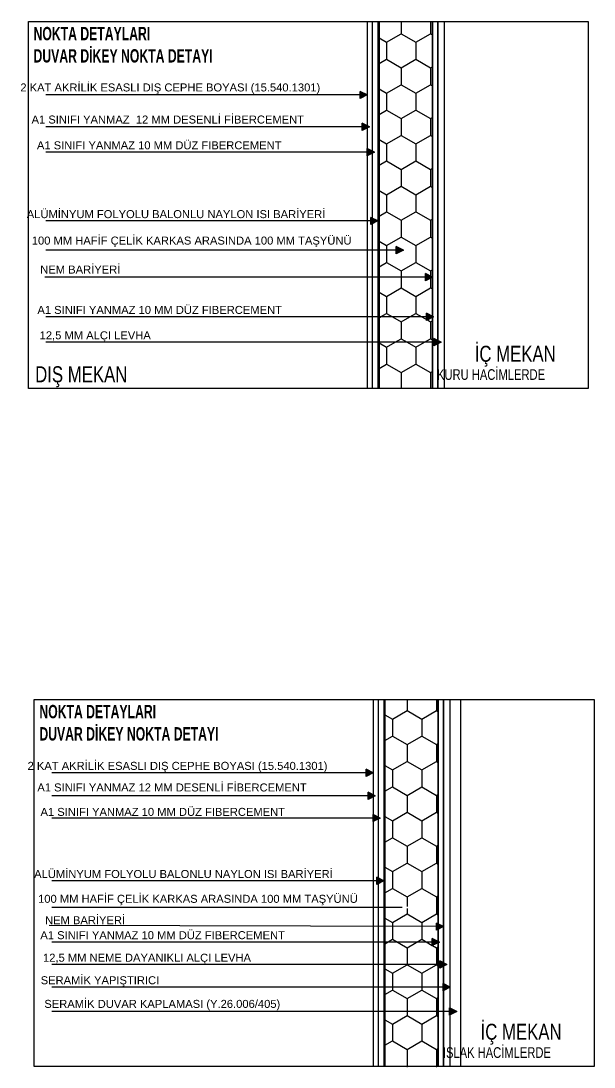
# Model space of a CAD drawing. Header units: centimetres. Extents: x -373760 to 14750, y -122502 to 29584.
# Drawn here: x -180323 to -178590, y -70673 to -67511 of the extents above; entities that cross this region are included whole.
import ezdxf
from ezdxf.enums import TextEntityAlignment as Align

# ---------------------------------------------------------------- set-up
doc = ezdxf.new("R2010")
doc.units = ezdxf.units.CM
doc.linetypes.add('Dash', pattern=[6, 3, -3])
doc.layers.add('02-KR', color=130, linetype='Continuous')
doc.layers.add('Tarama', color=253, linetype='Continuous')
for name, color, linetype, lineweight in [('5', 5, 'Continuous', 5), ('Aluminum bubble wrap', 2, 'Dash', 13), ('fibercement', 101, 'Continuous', 0), ('YAZI', 5, 'Continuous', 0)]:
    doc.layers.add(name, color=color, linetype=linetype, lineweight=lineweight)
doc.styles.add('ROMANS', font='', dxfattribs={"width": 0.8})
doc.styles.add('TROMANS', font='arial.ttf', dxfattribs={"width": 0.75})
doc.styles.add('YAZI', font='arial.ttf', dxfattribs={"height": 34})
doc.styles.get('ROMANS').set_extended_font_data('VNI-Avo')

msp = doc.modelspace()

# ---------------------------------------------------------------- hatches: boundary and pattern name
h = msp.add_hatch(color=256)
h.dxf.hatch_style = 1
h.paths.add_polyline_path([(-179297.19, -67724.28), (-179297.19, -67746.13), (-179284.79, -67739.81), (-179290.15, -67727.87)])
h.paths.add_polyline_path([(-179290.15, -67727.87), (-179284.79, -67739.81), (-179275.77, -67735.21)])
h = msp.add_hatch(color=256)
h.dxf.hatch_style = 1
h.paths.add_polyline_path([(-179290.91, -67820.41), (-179290.91, -67842.26), (-179278.5, -67835.93), (-179283.87, -67824)])
h.paths.add_polyline_path([(-179283.87, -67824), (-179278.5, -67835.93), (-179269.49, -67831.33)])
h = msp.add_hatch(color=256)
h.dxf.hatch_style = 1
h.paths.add_polyline_path([(-179275.97, -67897.2), (-179275.97, -67919.06), (-179263.56, -67912.73), (-179268.93, -67900.79)])
h.paths.add_polyline_path([(-179268.93, -67900.79), (-179263.56, -67912.73), (-179254.55, -67908.13)])
h = msp.add_hatch(color=256)
h.dxf.hatch_style = 1
h.paths.add_polyline_path([(-179264.95, -68105.15), (-179264.95, -68127), (-179252.54, -68120.67), (-179257.91, -68108.74)])
h.paths.add_polyline_path([(-179257.91, -68108.74), (-179252.54, -68120.67), (-179243.53, -68116.07)])
h = msp.add_hatch(color=256)
h.dxf.hatch_style = 1
h.paths.add_polyline_path([(-179188.06, -68193.6), (-179188.06, -68215.46), (-179175.66, -68209.13), (-179181.02, -68197.19)])
h.paths.add_polyline_path([(-179181.02, -68197.19), (-179175.66, -68209.13), (-179166.64, -68204.53)])
h = msp.add_hatch(color=256)
h.dxf.hatch_style = 1
h.paths.add_polyline_path([(-179099.89, -68275.15), (-179099.89, -68297), (-179087.49, -68290.68), (-179092.85, -68278.74)])
h.paths.add_polyline_path([(-179092.85, -68278.74), (-179087.49, -68290.68), (-179078.47, -68286.08)])
h = msp.add_hatch(color=256)
h.dxf.hatch_style = 1
h.paths.add_polyline_path([(-179096.87, -68394.66), (-179096.87, -68416.51), (-179084.47, -68410.18), (-179089.83, -68398.25)])
h.paths.add_polyline_path([(-179089.83, -68398.25), (-179084.47, -68410.18), (-179075.45, -68405.58)])
h = msp.add_hatch(color=256)
h.dxf.hatch_style = 1
h.paths.add_polyline_path([(-179074.34, -68471.45), (-179074.34, -68493.31), (-179061.94, -68486.98), (-179067.3, -68475.04)])
h.paths.add_polyline_path([(-179067.3, -68475.04), (-179061.94, -68486.98), (-179052.92, -68482.38)])
h = msp.add_hatch(color=256)
h.dxf.hatch_style = 1
h.paths.add_polyline_path([(-179279.52, -69773.23), (-179279.52, -69795.09), (-179267.11, -69788.76), (-179272.48, -69776.82)])
h.paths.add_polyline_path([(-179272.48, -69776.82), (-179267.11, -69788.76), (-179258.1, -69784.16)])
h = msp.add_hatch(color=256)
h.dxf.hatch_style = 1
h.paths.add_polyline_path([(-179273.23, -69842.18), (-179273.23, -69864.03), (-179260.83, -69857.7), (-179266.2, -69845.77)])
h.paths.add_polyline_path([(-179266.2, -69845.77), (-179260.83, -69857.7), (-179251.82, -69853.1)])
h = msp.add_hatch(color=256)
h.dxf.hatch_style = 1
h.paths.add_polyline_path([(-179258.29, -69909.47), (-179258.29, -69931.33), (-179245.89, -69925), (-179251.25, -69913.06)])
h.paths.add_polyline_path([(-179251.25, -69913.06), (-179245.89, -69925), (-179236.88, -69920.4)])
h = msp.add_hatch(color=256)
h.dxf.hatch_style = 1
h.paths.add_polyline_path([(-179247.27, -70099.37), (-179247.27, -70121.22), (-179234.87, -70114.89), (-179240.23, -70102.96)])
h.paths.add_polyline_path([(-179240.23, -70102.96), (-179234.87, -70114.89), (-179225.85, -70110.29)])
h = msp.add_hatch(color=256)
h.dxf.hatch_style = 1
h.paths.add_polyline_path([(-179066.93, -70237.7), (-179066.93, -70259.56), (-179054.53, -70253.23), (-179059.89, -70241.29)])
h.paths.add_polyline_path([(-179059.89, -70241.29), (-179054.53, -70253.23), (-179045.51, -70248.63)])
h = msp.add_hatch(color=256)
h.dxf.hatch_style = 1
h.paths.add_polyline_path([(-179079.2, -70284.24), (-179079.2, -70306.09), (-179066.8, -70299.76), (-179072.16, -70287.83)])
h.paths.add_polyline_path([(-179072.16, -70287.83), (-179066.8, -70299.76), (-179057.78, -70295.16)])
h = msp.add_hatch(color=256)
h.dxf.hatch_style = 1
h.paths.add_polyline_path([(-179056.67, -70352.36), (-179056.67, -70374.21), (-179044.26, -70367.89), (-179049.63, -70355.95)])
h.paths.add_polyline_path([(-179049.63, -70355.95), (-179044.26, -70367.89), (-179035.25, -70363.29)])
h = msp.add_hatch(color=256)
h.dxf.hatch_style = 1
h.paths.add_polyline_path([(-179046.55, -70420.48), (-179046.55, -70442.34), (-179034.15, -70436.01), (-179039.51, -70424.07)])
h.paths.add_polyline_path([(-179039.51, -70424.07), (-179034.15, -70436.01), (-179025.13, -70431.41)])
h = msp.add_hatch(color=256)
h.dxf.hatch_style = 1
h.paths.add_polyline_path([(-179027.03, -70494.5), (-179027.03, -70516.35), (-179014.63, -70510.03), (-179019.99, -70498.09)])
h.paths.add_polyline_path([(-179019.99, -70498.09), (-179014.63, -70510.03), (-179005.61, -70505.43)])
at = {"layer": 'Tarama', "ltscale": 3}
h = msp.add_hatch(dxfattribs=at)
h.set_pattern_fill('HONEY', color=256, scale=16.122465, angle=270)
h.set_pattern_definition([(270, (-230313.383, -52191.78), (44.330823, -76.78324), [51.18883, -102.37765]), (30, (-230313.383, -52191.78), (44.330824, 76.78324), [51.18883, -102.37765]), (330, (-230313.383, -52191.78), (88.661647, -2e-07), [-102.37765, 51.18883])])
h.paths.add_polyline_path([(-179061.41, -70505.43), (-179222.63, -70505.43), (-179222.63, -70671.45), (-179061.41, -70671.45)])
h.paths.add_polyline_path([(-179061.41, -70505.43), (-179061.41, -70363.29), (-179222.63, -70363.29), (-179222.63, -70505.43)])
h.paths.add_polyline_path([(-179061.41, -70363.29), (-179061.41, -70297.01), (-179079.2, -70306.09), (-179079.2, -70295.16), (-179222.63, -70295.16), (-179222.63, -70363.29)])
h.paths.add_polyline_path([(-179061.41, -69562.06), (-179222.63, -69562.06), (-179222.63, -70190.84), (-179170.39, -70190.84), (-179170.39, -70179.91), (-179148.97, -70190.84), (-179170.39, -70201.76), (-179170.39, -70190.84), (-179222.63, -70190.84), (-179222.63, -70295.16), (-179079.2, -70295.16), (-179079.2, -70284.24), (-179061.41, -70293.31)])
h.paths.add_polyline_path([(-179177.28, -70012.08), (-179110.25, -70012.08), (-179110.25, -69908.81), (-179177.28, -69908.81)], flags=24)

# ---------------------------------------------------------------- linework, layer by layer
for p, q in [((-179297.19, -67735.21), (-180247.73, -67735.21)), ((-179275.77, -67735.21), (-179297.19, -67724.28)), ((-179297.19, -67746.13), (-179297.19, -67724.28)), ((-179275.77, -67735.21), (-179297.19, -67746.13)), ((-179290.91, -67831.33), (-180247.73, -67831.33)), ((-179269.49, -67831.33), (-179290.91, -67820.41)), ((-179290.91, -67842.26), (-179290.91, -67820.41)), ((-179269.49, -67831.33), (-179290.91, -67842.26)), ((-179275.97, -67908.13), (-180247.73, -67908.13)), ((-179254.55, -67908.13), (-179275.97, -67897.2)), ((-179275.97, -67919.06), (-179275.97, -67897.2)), ((-179254.55, -67908.13), (-179275.97, -67919.06)), ((-179264.95, -68116.07), (-180247.73, -68116.07)), ((-179243.53, -68116.07), (-179264.95, -68105.15)), ((-179264.95, -68127), (-179264.95, -68105.15)), ((-179243.53, -68116.07), (-179264.95, -68127)), ((-179166.64, -68204.53), (-179188.06, -68193.6)), ((-179188.06, -68215.46), (-179188.06, -68193.6)), ((-179188.06, -68204.53), (-180247.73, -68204.53)), ((-179166.64, -68204.53), (-179188.06, -68215.46)), ((-179099.89, -68286.08), (-180250.75, -68286.08)), ((-179078.47, -68286.08), (-179099.89, -68275.15)), ((-179099.89, -68297), (-179099.89, -68275.15)), ((-179078.47, -68286.08), (-179099.89, -68297)), ((-179096.87, -68405.58), (-180247.73, -68405.58)), ((-179075.45, -68405.58), (-179096.87, -68394.66)), ((-179096.87, -68416.51), (-179096.87, -68394.66)), ((-179075.45, -68405.58), (-179096.87, -68416.51)), ((-179052.92, -68482.38), (-179074.34, -68471.45)), ((-179074.34, -68493.31), (-179074.34, -68471.45)), ((-179074.34, -68482.38), (-180247.73, -68482.38)), ((-179052.92, -68482.38), (-179074.34, -68493.31)), ((-179258.1, -69784.16), (-179279.52, -69773.23)), ((-179279.52, -69795.09), (-179279.52, -69773.23)), ((-179279.52, -69784.16), (-180230.06, -69784.16)), ((-179258.1, -69784.16), (-179279.52, -69795.09)), ((-179273.23, -69853.1), (-180230.06, -69853.1)), ((-179251.82, -69853.1), (-179273.23, -69842.18)), ((-179273.23, -69864.03), (-179273.23, -69842.18)), ((-179251.82, -69853.1), (-179273.23, -69864.03)), ((-179258.29, -69920.4), (-180230.06, -69920.4)), ((-179236.88, -69920.4), (-179258.29, -69909.47)), ((-179258.29, -69931.33), (-179258.29, -69909.47)), ((-179236.88, -69920.4), (-179258.29, -69931.33)), ((-179247.27, -70110.29), (-180230.06, -70110.29)), ((-179225.85, -70110.29), (-179247.27, -70099.37)), ((-179247.27, -70121.22), (-179247.27, -70099.37)), ((-179225.85, -70110.29), (-179247.27, -70121.22)), ((-179170.39, -70190.84), (-180230.06, -70190.84)), ((-179052.58, -70248.67), (-180237.87, -70245.5)), ((-179045.51, -70248.63), (-179066.93, -70237.7)), ((-179066.93, -70259.56), (-179066.93, -70237.7)), ((-179045.51, -70248.63), (-179066.93, -70259.56)), ((-179079.2, -70295.16), (-180230.06, -70295.16)), ((-179057.78, -70295.16), (-179079.2, -70284.24)), ((-179079.2, -70306.09), (-179079.2, -70284.24)), ((-179057.78, -70295.16), (-179079.2, -70306.09)), ((-179056.67, -70363.29), (-180230.06, -70363.29)), ((-179035.25, -70363.29), (-179056.67, -70352.36)), ((-179056.67, -70374.21), (-179056.67, -70352.36)), ((-179035.25, -70363.29), (-179056.67, -70374.21)), ((-179046.55, -70431.41), (-180230.06, -70431.41)), ((-179025.13, -70431.41), (-179046.55, -70420.48)), ((-179046.55, -70442.34), (-179046.55, -70420.48)), ((-179025.13, -70431.41), (-179046.55, -70442.34)), ((-179005.61, -70505.43), (-179027.03, -70494.5)), ((-179027.03, -70516.35), (-179027.03, -70494.5)), ((-179027.03, -70505.43), (-180230.06, -70505.43)), ((-179005.61, -70505.43), (-179027.03, -70516.35))]:
    msp.add_line(p, q)
at = {"color": 11}
msp.add_line((-178992.88, -70671.45), (-178992.88, -69562.06), dxfattribs=at)
for points in [[(-180300.6, -67513.1), (-178607.75, -67513.1), (-178607.75, -68622.49), (-180300.6, -68622.49)], [(-179297.19, -67746.13), (-179297.19, -67724.28), (-179275.77, -67735.21)], [(-179290.91, -67842.26), (-179290.91, -67820.41), (-179269.49, -67831.33)], [(-179275.97, -67919.06), (-179275.97, -67897.2), (-179254.55, -67908.13)], [(-179264.95, -68127), (-179264.95, -68105.15), (-179243.53, -68116.07)], [(-179188.06, -68215.46), (-179188.06, -68193.6), (-179166.64, -68204.53)], [(-179099.89, -68297), (-179099.89, -68275.15), (-179078.47, -68286.08)], [(-179096.87, -68416.51), (-179096.87, -68394.66), (-179075.45, -68405.58)], [(-179074.34, -68493.31), (-179074.34, -68471.45), (-179052.92, -68482.38)], [(-180282.93, -69562.06), (-178590.07, -69562.06), (-178590.07, -70671.45), (-180282.93, -70671.45)], [(-179279.52, -69795.09), (-179279.52, -69773.23), (-179258.1, -69784.16)], [(-179273.23, -69864.03), (-179273.23, -69842.18), (-179251.82, -69853.1)], [(-179258.29, -69931.33), (-179258.29, -69909.47), (-179236.88, -69920.4)], [(-179247.27, -70121.22), (-179247.27, -70099.37), (-179225.85, -70110.29)], [(-179066.93, -70259.56), (-179066.93, -70237.7), (-179045.51, -70248.63)], [(-179079.2, -70306.09), (-179079.2, -70284.24), (-179057.78, -70295.16)], [(-179056.67, -70374.21), (-179056.67, -70352.36), (-179035.25, -70363.29)], [(-179046.55, -70442.34), (-179046.55, -70420.48), (-179025.13, -70431.41)], [(-179027.03, -70516.35), (-179027.03, -70494.5), (-179005.61, -70505.43)]]:
    msp.add_lwpolyline(points, close=True)
for points in [[(-179275.77, -67513.1), (-179275.77, -68622.49)], [(-179259.65, -68622.49), (-179259.65, -67513.1)], [(-179079.08, -67513.1), (-179079.08, -68622.49)], [(-179062.96, -68622.49), (-179062.96, -67513.1)], [(-179062.96, -67513.1), (-179062.96, -68622.49)], [(-179042.8, -68622.49), (-179042.8, -67513.1)], [(-179258.1, -69562.06), (-179258.1, -70671.45)], [(-179241.98, -70671.45), (-179241.98, -69562.06)], [(-179061.41, -69562.06), (-179061.41, -70671.45)], [(-179045.28, -70671.45), (-179045.28, -69562.06)], [(-179045.28, -69562.06), (-179045.28, -70671.45)], [(-179025.13, -70671.45), (-179025.13, -69562.06)]]:
    msp.add_lwpolyline(points, dxfattribs=at)
at = {"layer": '02-KR'}
for points in [[(-179240.3, -67513.1), (-179240.3, -68622.49)], [(-179079.08, -68622.49), (-179079.08, -67513.1)], [(-179222.63, -69562.06), (-179222.63, -70671.45)], [(-179061.41, -70671.45), (-179061.41, -69562.06)]]:
    msp.add_lwpolyline(points, dxfattribs=at)
at = {"layer": '5'}
for points in [[(-179243.53, -67513.1), (-179243.53, -68622.49)], [(-179243.53, -68622.49), (-179243.53, -67513.1)], [(-179225.85, -69562.06), (-179225.85, -70671.45)], [(-179225.85, -70671.45), (-179225.85, -69562.06)]]:
    msp.add_lwpolyline(points, dxfattribs=at)
at = {"layer": 'Aluminum bubble wrap', "linetype": 'Dash', "ltscale": 100, "const_width": 3.22}
for points in [[(-179241.91, -68622.49), (-179241.91, -67513.1)], [(-179224.24, -70671.45), (-179224.24, -69562.06)]]:
    msp.add_lwpolyline(points, dxfattribs=at)
at = {"layer": 'fibercement'}
for points in [[(-179275.77, -68622.49), (-179275.77, -67513.1)], [(-179243.53, -67513.1), (-179243.53, -68622.49)], [(-179240.3, -68622.49), (-179240.3, -67513.1)], [(-179258.1, -70671.45), (-179258.1, -69562.06)], [(-179225.85, -69562.06), (-179225.85, -70671.45)], [(-179222.63, -70671.45), (-179222.63, -69562.06)]]:
    msp.add_lwpolyline(points, dxfattribs=at)
at = {"layer": 'Tarama', "linetype": 'Continuous', "ltscale": 3}
for p, q in [((-179173.29, -67513.1), (-179173.29, -67550.58)), ((-179084.62, -67513.1), (-179084.62, -67550.58)), ((-179217.62, -67576.17), (-179173.29, -67550.58)), ((-179173.29, -67550.58), (-179128.95, -67576.17)), ((-179128.95, -67576.17), (-179084.62, -67550.58)), ((-179084.62, -67550.58), (-179079.08, -67553.78)), ((-179240.3, -67563.07), (-179217.62, -67576.17)), ((-179217.62, -67576.17), (-179217.62, -67627.36)), ((-179128.96, -67576.17), (-179128.96, -67627.36)), ((-179240.3, -67640.46), (-179217.62, -67627.36)), ((-179217.62, -67627.36), (-179173.29, -67652.96)), ((-179173.29, -67652.96), (-179128.95, -67627.36)), ((-179173.29, -67652.96), (-179173.29, -67704.14)), ((-179128.95, -67627.36), (-179084.62, -67652.96)), ((-179084.62, -67652.96), (-179079.08, -67649.75)), ((-179084.62, -67652.96), (-179084.62, -67704.14)), ((-179240.3, -67716.64), (-179217.62, -67729.74)), ((-179217.62, -67729.74), (-179173.29, -67704.14)), ((-179173.29, -67704.14), (-179128.95, -67729.74)), ((-179128.95, -67729.74), (-179084.62, -67704.14)), ((-179084.62, -67704.14), (-179079.08, -67707.35)), ((-179217.62, -67729.74), (-179217.62, -67780.93)), ((-179128.96, -67729.74), (-179128.96, -67780.93)), ((-179240.3, -67794.03), (-179217.62, -67780.93)), ((-179217.62, -67780.93), (-179173.29, -67806.52)), ((-179173.29, -67806.52), (-179128.95, -67780.93)), ((-179128.95, -67780.93), (-179084.62, -67806.52)), ((-179173.29, -67806.52), (-179173.29, -67857.71)), ((-179084.62, -67806.52), (-179079.08, -67803.32)), ((-179084.62, -67806.52), (-179084.62, -67857.71)), ((-179240.3, -67870.21), (-179217.62, -67883.31)), ((-179217.62, -67883.3), (-179173.29, -67857.71)), ((-179173.29, -67857.71), (-179128.95, -67883.31)), ((-179128.95, -67883.3), (-179084.62, -67857.71)), ((-179084.62, -67857.71), (-179079.08, -67860.91)), ((-179217.62, -67883.31), (-179217.62, -67934.49)), ((-179128.96, -67883.31), (-179128.96, -67934.49)), ((-179240.3, -67947.59), (-179217.62, -67934.49)), ((-179217.62, -67934.49), (-179173.29, -67960.09)), ((-179173.29, -67960.09), (-179128.95, -67934.49)), ((-179128.95, -67934.49), (-179084.62, -67960.09)), ((-179173.29, -67960.09), (-179173.29, -68011.28)), ((-179084.62, -67960.09), (-179079.08, -67956.89)), ((-179084.62, -67960.09), (-179084.62, -68011.28)), ((-179240.3, -68023.77), (-179217.62, -68036.87)), ((-179217.62, -68036.87), (-179173.29, -68011.28)), ((-179217.62, -68036.87), (-179217.62, -68088.06)), ((-179173.29, -68011.28), (-179128.95, -68036.87)), ((-179128.96, -68036.87), (-179128.96, -68088.06)), ((-179128.95, -68036.87), (-179084.62, -68011.28)), ((-179084.62, -68011.28), (-179079.08, -68014.48)), ((-179240.3, -68101.16), (-179217.62, -68088.06)), ((-179217.62, -68088.06), (-179173.29, -68113.65)), ((-179173.29, -68113.65), (-179128.95, -68088.06)), ((-179128.95, -68088.06), (-179084.62, -68113.65)), ((-179173.29, -68113.65), (-179173.29, -68164.84)), ((-179084.62, -68113.65), (-179079.08, -68110.45)), ((-179084.62, -68113.65), (-179084.62, -68164.84)), ((-179240.3, -68177.34), (-179217.62, -68190.44)), ((-179217.62, -68190.44), (-179173.29, -68164.84)), ((-179217.62, -68190.44), (-179217.62, -68204.53)), ((-179173.29, -68164.84), (-179128.95, -68190.44)), ((-179128.96, -68190.44), (-179128.96, -68241.63)), ((-179128.95, -68190.44), (-179084.62, -68164.84)), ((-179084.62, -68164.84), (-179079.08, -68168.05)), ((-179217.62, -68204.53), (-179217.62, -68241.63)), ((-179240.3, -68254.72), (-179217.62, -68241.63)), ((-179217.62, -68241.63), (-179173.29, -68267.22)), ((-179173.29, -68267.22), (-179128.95, -68241.63)), ((-179128.95, -68241.63), (-179084.62, -68267.22)), ((-179173.29, -68267.22), (-179173.29, -68318.41)), ((-179084.62, -68267.22), (-179079.08, -68264.02)), ((-179084.62, -68267.22), (-179084.62, -68318.41)), ((-179217.62, -68344), (-179173.29, -68318.41)), ((-179173.29, -68318.41), (-179128.95, -68344)), ((-179128.95, -68344), (-179084.62, -68318.41)), ((-179084.62, -68318.41), (-179079.08, -68321.61)), ((-179240.3, -68330.91), (-179217.62, -68344)), ((-179217.62, -68344), (-179217.62, -68395.19)), ((-179128.96, -68344), (-179128.96, -68395.19)), ((-179240.3, -68408.29), (-179235.61, -68405.58)), ((-179235.61, -68405.58), (-179217.62, -68395.19)), ((-179217.62, -68395.19), (-179199.62, -68405.58)), ((-179199.62, -68405.58), (-179173.29, -68420.79)), ((-179173.29, -68420.79), (-179146.95, -68405.58)), ((-179146.95, -68405.58), (-179128.95, -68395.19)), ((-179128.95, -68395.19), (-179110.96, -68405.58)), ((-179110.96, -68405.58), (-179096.87, -68413.72)), ((-179094.3, -68415.2), (-179084.62, -68420.79)), ((-179173.29, -68420.79), (-179173.29, -68471.98)), ((-179084.62, -68420.79), (-179079.08, -68417.59)), ((-179084.62, -68420.79), (-179084.62, -68471.98)), ((-179191.3, -68482.38), (-179173.29, -68471.98)), ((-179173.29, -68471.98), (-179155.27, -68482.38)), ((-179102.64, -68482.38), (-179084.62, -68471.98)), ((-179084.62, -68471.98), (-179079.08, -68475.18)), ((-179240.3, -68484.47), (-179217.62, -68497.57)), ((-179217.62, -68497.57), (-179191.3, -68482.38)), ((-179217.62, -68497.57), (-179217.62, -68548.76)), ((-179155.27, -68482.38), (-179128.95, -68497.57)), ((-179128.96, -68497.57), (-179128.96, -68548.76)), ((-179128.95, -68497.57), (-179102.64, -68482.38)), ((-179240.3, -68561.86), (-179217.62, -68548.76)), ((-179217.62, -68548.76), (-179173.29, -68574.35)), ((-179173.29, -68574.35), (-179128.95, -68548.76)), ((-179173.29, -68574.35), (-179173.29, -68622.49)), ((-179128.95, -68548.76), (-179084.62, -68574.35)), ((-179084.62, -68574.35), (-179079.08, -68571.15)), ((-179084.62, -68574.35), (-179084.62, -68622.49))]:
    msp.add_line(p, q, dxfattribs=at)

# ---------------------------------------------------------------- texts
at = {"layer": 'YAZI', "style": 'YAZI'}
for s, p in [('2 KAT AKRİLİK ESASLI DIŞ CEPHE BOYASI (15.540.1301)', (-179418.11, -67724.6)), ('A1 SINIFI YANMAZ  12 MM DESENLİ FİBERCEMENT', (-179467.09, -67821.61)), ('A1 SINIFI YANMAZ 10 MM DÜZ FIBERCEMENT', (-179535.35, -67899.49)), ('ALÜMİNYUM FOLYOLU BALONLU NAYLON ISI BARİYERİ', (-179402.69, -68107.43)), ('100 MM HAFİF ÇELİK KARKAS ARASINDA 100 MM TAŞYÜNÜ', (-179323.61, -68187.41)), ('NEM BARİYERİ', (-180022.66, -68274.98)), ('A1 SINIFI YANMAZ 10 MM DÜZ FIBERCEMENT', (-179533.91, -68396.94)), ('12,5 MM ALÇI LEVHA', (-179930.59, -68473.73)), ('2 KAT AKRİLİK ESASLI DIŞ CEPHE BOYASI (15.540.1301)', (-179396.24, -69774.85)), ('A1 SINIFI YANMAZ 12 MM DESENLİ FİBERCEMENT ', (-179449.58, -69840.07)), ('A1 SINIFI YANMAZ 10 MM DÜZ FIBERCEMENT', (-179524.53, -69913.96)), ('ALÜMİNYUM FOLYOLU BALONLU NAYLON ISI BARİYERİ', (-179380.29, -70101.65)), ('100 MM HAFİF ÇELİK KARKAS ARASINDA 100 MM TAŞYÜNÜ', (-179304.6, -70176.65)), ('NEM BARİYERİ', (-180008.22, -70241.28)), ('A1 SINIFI YANMAZ 10 MM DÜZ FIBERCEMENT', (-179525.02, -70286.52)), ('12,5 MM NEME DAYANIKLI ALÇI LEVHA', (-179627.53, -70354.64)), ('SERAMİK YAPIŞTIRICI', (-179904.99, -70422.76)), ('SERAMİK DUVAR KAPLAMASI (Y.26.006/405)', (-179539.05, -70494.18))]:
    msp.add_text(s, height=24.1837, dxfattribs=at).set_placement(p, align=Align.RIGHT)
at = {"layer": 'YAZI', "char_height": 40.3062, "width": 3095.0624, "attachment_point": 1, "style": 'ROMANS'}
for insert in [(-180285.09, -67529.67), (-180267.42, -69578.62)]:
    msp.add_mtext('{\\fArial Narrow|b1|i0|c162|p34;NOKTA DETAYLARI\\PDUVAR DİKEY NOKTA DETAYI}', dxfattribs=dict(at, insert=insert))
at = {"layer": 'YAZI', "color": 1, "width": 14732.136, "attachment_point": 1, "style": 'TROMANS'}
for s, insert, char_height in [('{\\fArial|b0|i0|c162|p34;İÇ MEKAN}', (-178950.98, -68493.25), 48.3674), ('{\\fArial|b0|i0|c162|p34;DIŞ MEKAN}', (-180280.12, -68555.22), 48.3674), ('{\\fArial|b0|i0|c162|p34;KURU HACİMLERDE}', (-179064.97, -68564.08), 32.2449), ('{\\fArial|b0|i0|c162|p34;İÇ MEKAN}', (-178933.31, -70542.21), 48.3674), ('{\\fArial|b0|i0|c162|p34;ISLAK HACİMLERDE}', (-179047.3, -70613.04), 32.2449)]:
    msp.add_mtext(s, dxfattribs=dict(at, insert=insert, char_height=char_height))

doc.saveas('drawing.dxf')
